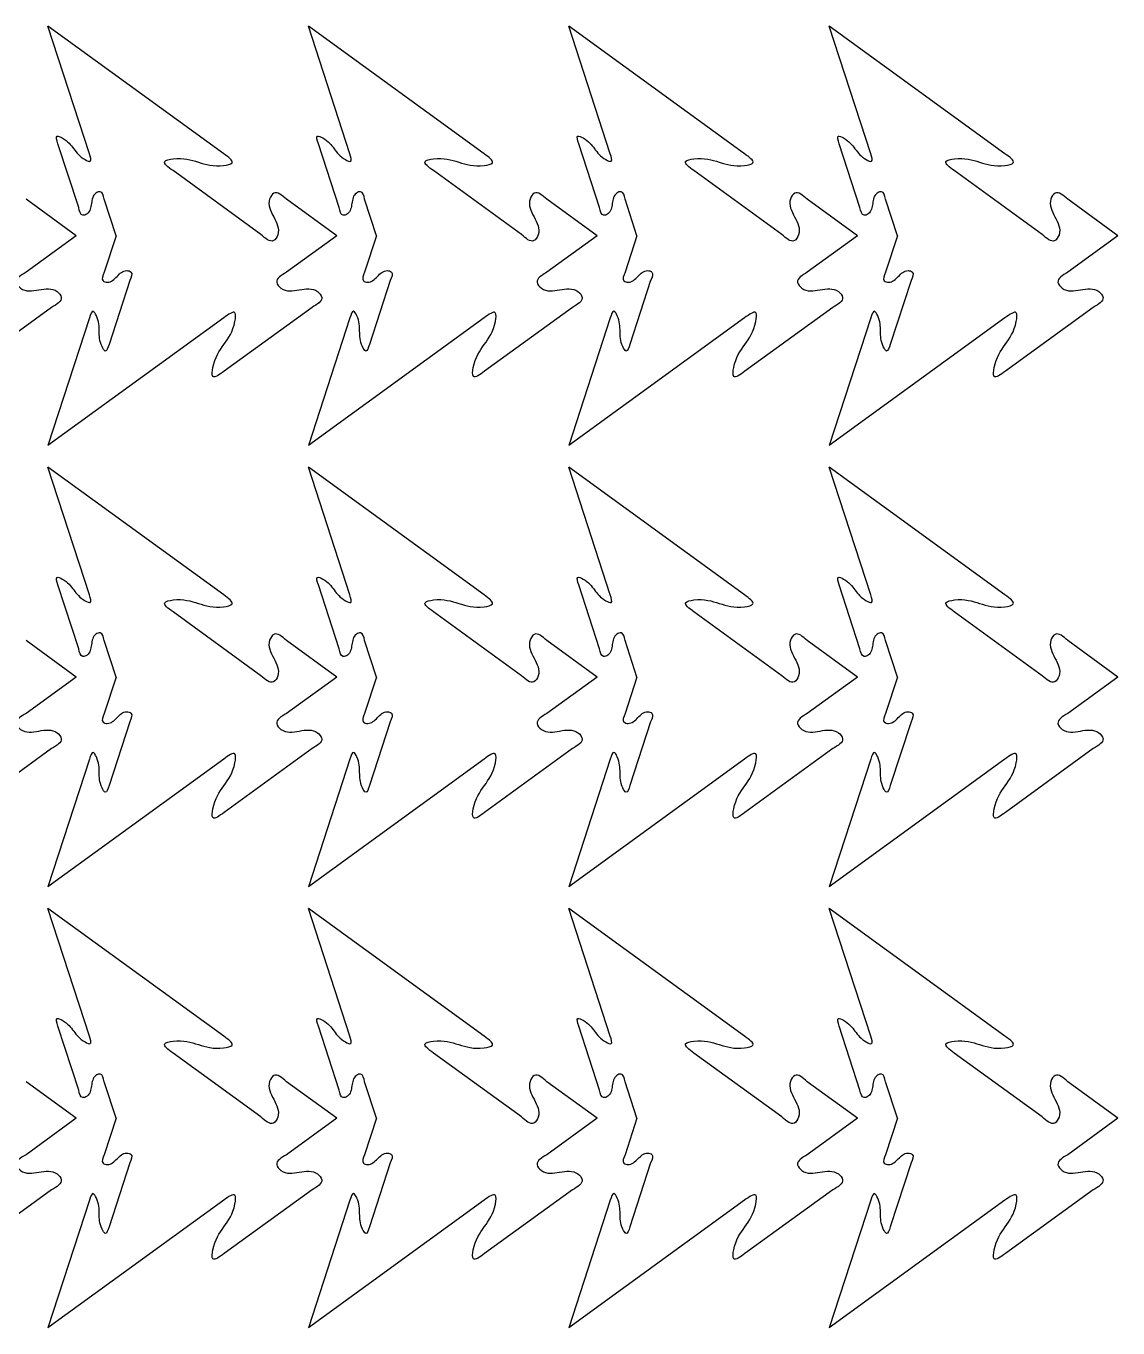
# Model space of a CAD drawing. Extents: x 14 to 374, y -227 to 221.
# Drawn here: x 188.1 to 374.3, y -1.4 to 220.6 of the extents above; entities that cross this region are included whole.
import ezdxf

# ---------------------------------------------------------------- set-up
doc = ezdxf.new("R2010")
doc.units = 0
doc.layers.get('0').update_dxf_attribs({"linetype": 'CONTINUOUS'})

msp = doc.modelspace()

# ---------------------------------------------------------------- linework, layer by layer
at = {"color": 7}
for points in [[(198.892872, 198.822551), (191.818546, 220.595098)], [(221.785878, 198.822551), (191.818546, 220.595098)], [(243.293332, 198.822551), (236.219006, 220.595098)], [(266.186338, 198.822551), (236.219006, 220.595098)], [(287.693792, 198.822551), (280.619466, 220.595098)], [(310.586798, 198.822551), (280.619466, 220.595098)], [(332.094252, 198.822551), (325.019926, 220.595098)], [(354.987258, 198.822551), (325.019926, 220.595098)], [(197.06491, 189.631776), (193.527749, 200.518054)], [(241.46537, 189.631776), (237.928209, 200.518054)], [(285.86583, 189.631776), (282.328669, 200.518054)], [(330.26629, 189.631776), (326.729129, 200.518054)], [(228.133997, 185.053175), (213.150328, 195.93945)], [(272.534457, 185.053175), (257.550788, 195.93945)], [(316.934917, 185.053175), (301.951248, 195.93945)], [(361.335377, 185.053175), (346.351708, 195.93945)], [(196.650143, 184.825916), (188.088044, 191.046643)], [(203.440657, 184.825916), (201.419423, 191.046643)], [(241.050603, 184.825916), (232.488504, 191.046643)], [(247.841117, 184.825916), (245.819883, 191.046643)], [(285.451063, 184.825916), (276.888964, 191.046643)], [(292.241577, 184.825916), (290.220343, 191.046643)], [(329.851523, 184.825916), (321.289424, 191.046643)], [(336.642037, 184.825916), (334.620803, 191.046643)], [(374.251983, 184.825916), (365.689884, 191.046643)], [(196.650143, 184.825916), (188.088044, 178.605189)], [(203.440657, 184.825916), (201.419423, 178.605189)], [(241.050603, 184.825916), (232.488504, 178.605189)], [(247.841117, 184.825916), (245.819883, 178.605189)], [(285.451063, 184.825916), (276.888964, 178.605189)], [(292.241577, 184.825916), (290.220343, 178.605189)], [(329.851523, 184.825916), (321.289424, 178.605189)], [(336.642037, 184.825916), (334.620803, 178.605189)], [(374.251983, 184.825916), (365.689884, 178.605189)], [(205.773927, 177.190324), (202.236766, 166.304048)], [(250.174387, 177.190324), (246.637226, 166.304048)], [(294.574847, 177.190324), (291.037686, 166.304048)], [(338.975307, 177.190324), (335.438146, 166.304048)], [(192.442551, 172.611723), (177.45888, 161.72545)], [(236.843011, 172.611723), (221.85934, 161.72545)], [(281.243471, 172.611723), (266.2598, 161.72545)], [(325.643931, 172.611723), (310.66026, 161.72545)], [(370.044391, 172.611723), (355.06072, 161.72545)], [(198.892872, 170.829281), (191.818546, 149.056736)], [(221.785878, 170.829281), (191.818546, 149.056736)], [(243.293332, 170.829281), (236.219006, 149.056736)], [(266.186338, 170.829281), (236.219006, 149.056736)], [(287.693792, 170.829281), (280.619466, 149.056736)], [(310.586798, 170.829281), (280.619466, 149.056736)], [(332.094252, 170.829281), (325.019926, 149.056736)], [(354.987258, 170.829281), (325.019926, 149.056736)], [(198.892872, 123.594894), (191.818546, 145.367441)], [(221.785878, 123.594894), (191.818546, 145.367441)], [(243.293332, 123.594894), (236.219006, 145.367441)], [(266.186338, 123.594894), (236.219006, 145.367441)], [(287.693792, 123.594894), (280.619466, 145.367441)], [(310.586798, 123.594894), (280.619466, 145.367441)], [(332.094252, 123.594894), (325.019926, 145.367441)], [(354.987258, 123.594894), (325.019926, 145.367441)], [(197.06491, 114.404119), (193.527749, 125.290397)], [(241.46537, 114.404119), (237.928209, 125.290397)], [(285.86583, 114.404119), (282.328669, 125.290397)], [(330.26629, 114.404119), (326.729129, 125.290397)], [(228.133997, 109.825518), (213.150328, 120.711793)], [(272.534457, 109.825518), (257.550788, 120.711793)], [(316.934917, 109.825518), (301.951248, 120.711793)], [(361.335377, 109.825518), (346.351708, 120.711793)], [(196.650143, 109.598259), (188.088044, 115.818986)], [(203.440657, 109.598259), (201.419423, 115.818986)], [(241.050603, 109.598259), (232.488504, 115.818986)], [(247.841117, 109.598259), (245.819883, 115.818986)], [(285.451063, 109.598259), (276.888964, 115.818986)], [(292.241577, 109.598259), (290.220343, 115.818986)], [(329.851523, 109.598259), (321.289424, 115.818986)], [(336.642037, 109.598259), (334.620803, 115.818986)], [(374.251983, 109.598259), (365.689884, 115.818986)], [(196.650143, 109.598259), (188.088044, 103.377532)], [(203.440657, 109.598259), (201.419423, 103.377532)], [(241.050603, 109.598259), (232.488504, 103.377532)], [(247.841117, 109.598259), (245.819883, 103.377532)], [(285.451063, 109.598259), (276.888964, 103.377532)], [(292.241577, 109.598259), (290.220343, 103.377532)], [(329.851523, 109.598259), (321.289424, 103.377532)], [(336.642037, 109.598259), (334.620803, 103.377532)], [(374.251983, 109.598259), (365.689884, 103.377532)], [(205.773927, 101.962667), (202.236766, 91.076391)], [(250.174387, 101.962667), (246.637226, 91.076391)], [(294.574847, 101.962667), (291.037686, 91.076391)], [(338.975307, 101.962667), (335.438146, 91.076391)], [(192.442551, 97.384066), (177.45888, 86.497793)], [(198.892872, 95.601624), (191.818546, 73.829079)], [(221.785878, 95.601624), (191.818546, 73.829079)], [(236.843011, 97.384066), (221.85934, 86.497793)], [(243.293332, 95.601624), (236.219006, 73.829079)], [(266.186338, 95.601624), (236.219006, 73.829079)], [(281.243471, 97.384066), (266.2598, 86.497793)], [(287.693792, 95.601624), (280.619466, 73.829079)], [(310.586798, 95.601624), (280.619466, 73.829079)], [(325.643931, 97.384066), (310.66026, 86.497793)], [(332.094252, 95.601624), (325.019926, 73.829079)], [(354.987258, 95.601624), (325.019926, 73.829079)], [(370.044391, 97.384066), (355.06072, 86.497793)], [(198.892872, 48.367241), (191.818546, 70.139788)], [(221.785878, 48.367241), (191.818546, 70.139788)], [(243.293332, 48.367241), (236.219006, 70.139788)], [(266.186338, 48.367241), (236.219006, 70.139788)], [(287.693792, 48.367241), (280.619466, 70.139788)], [(310.586798, 48.367241), (280.619466, 70.139788)], [(332.094252, 48.367241), (325.019926, 70.139788)], [(354.987258, 48.367241), (325.019926, 70.139788)], [(197.06491, 39.176466), (193.527749, 50.062744)], [(241.46537, 39.176466), (237.928209, 50.062744)], [(285.86583, 39.176466), (282.328669, 50.062744)], [(330.26629, 39.176466), (326.729129, 50.062744)], [(228.133997, 34.597865), (213.150328, 45.48414)], [(272.534457, 34.597865), (257.550788, 45.48414)], [(316.934917, 34.597865), (301.951248, 45.48414)], [(361.335377, 34.597865), (346.351708, 45.48414)], [(196.650143, 34.370606), (188.088044, 40.591333)], [(203.440657, 34.370606), (201.419423, 40.591333)], [(241.050603, 34.370606), (232.488504, 40.591333)], [(247.841117, 34.370606), (245.819883, 40.591333)], [(285.451063, 34.370606), (276.888964, 40.591333)], [(292.241577, 34.370606), (290.220343, 40.591333)], [(329.851523, 34.370606), (321.289424, 40.591333)], [(336.642037, 34.370606), (334.620803, 40.591333)], [(374.251983, 34.370606), (365.689884, 40.591333)], [(196.650143, 34.370606), (188.088044, 28.149879)], [(203.440657, 34.370606), (201.419423, 28.149879)], [(241.050603, 34.370606), (232.488504, 28.149879)], [(247.841117, 34.370606), (245.819883, 28.149879)], [(285.451063, 34.370606), (276.888964, 28.149879)], [(292.241577, 34.370606), (290.220343, 28.149879)], [(329.851523, 34.370606), (321.289424, 28.149879)], [(336.642037, 34.370606), (334.620803, 28.149879)], [(374.251983, 34.370606), (365.689884, 28.149879)], [(205.773927, 26.735014), (202.236766, 15.848738)], [(250.174387, 26.735014), (246.637226, 15.848738)], [(294.574847, 26.735014), (291.037686, 15.848738)], [(338.975307, 26.735014), (335.438146, 15.848738)], [(192.442551, 22.156413), (177.45888, 11.27014)], [(198.892872, 20.373971), (191.818546, -1.398574)], [(221.785878, 20.373971), (191.818546, -1.398574)], [(236.843011, 22.156413), (221.85934, 11.27014)], [(243.293332, 20.373971), (236.219006, -1.398574)], [(266.186338, 20.373971), (236.219006, -1.398574)], [(281.243471, 22.156413), (266.2598, 11.27014)], [(287.693792, 20.373971), (280.619466, -1.398574)], [(310.586798, 20.373971), (280.619466, -1.398574)], [(325.643931, 22.156413), (310.66026, 11.27014)], [(332.094252, 20.373971), (325.019926, -1.398574)], [(354.987258, 20.373971), (325.019926, -1.398574)], [(370.044391, 22.156413), (355.06072, 11.27014)]]:
    msp.add_lwpolyline(points, dxfattribs=at)
at = {"color": 1}
for points, knots in [([(193.527513, 200.517824), (193.335333, 201.107677), (193.004204, 202.124003), (195.055279, 201.216039), (196.210122, 199.670055), (197.365047, 198.124181), (199.416184, 197.216195), (199.084966, 198.23252), (198.892734, 198.822374)], [0, 0, 0, 0, 1.297049, 2.234838, 4.917444, 7.600135, 8.537924, 9.834986, 9.834986, 9.834986, 9.834986]), ([(237.927973, 200.517824), (237.735793, 201.107677), (237.404664, 202.124003), (239.455739, 201.216039), (240.610582, 199.670055), (241.765507, 198.124181), (243.816644, 197.216195), (243.485426, 198.23252), (243.293194, 198.822374)], [0, 0, 0, 0, 1.297049, 2.234838, 4.917444, 7.600135, 8.537924, 9.834986, 9.834986, 9.834986, 9.834986]), ([(282.328433, 200.517824), (282.136253, 201.107677), (281.805124, 202.124003), (283.856199, 201.216039), (285.011042, 199.670055), (286.165967, 198.124181), (288.217104, 197.216195), (287.885886, 198.23252), (287.693654, 198.822374)], [0, 0, 0, 0, 1.297049, 2.234838, 4.917444, 7.600135, 8.537924, 9.834986, 9.834986, 9.834986, 9.834986]), ([(326.728893, 200.517824), (326.536713, 201.107677), (326.205584, 202.124003), (328.256659, 201.216039), (329.411502, 199.670055), (330.566427, 198.124181), (332.617564, 197.216195), (332.286346, 198.23252), (332.094114, 198.822374)], [0, 0, 0, 0, 1.297049, 2.234838, 4.917444, 7.600135, 8.537924, 9.834986, 9.834986, 9.834986, 9.834986]), ([(213.150071, 195.93921), (212.337532, 196.52853), (210.937473, 197.543968), (214.485996, 198.306132), (216.19888, 197.774699), (217.468071, 197.380924)], [0, 0, 0, 0, 2.098619, 3.616061, 7.95672, 7.95672, 7.95672, 7.95672]), ([(257.550531, 195.93921), (256.737992, 196.52853), (255.337933, 197.543968), (258.886456, 198.306132), (260.59934, 197.774699), (261.868531, 197.380924)], [0, 0, 0, 0, 2.098619, 3.616061, 7.95672, 7.95672, 7.95672, 7.95672]), ([(301.950991, 195.93921), (301.138452, 196.52853), (299.738393, 197.543968), (303.286916, 198.306132), (304.9998, 197.774699), (306.268991, 197.380924)], [0, 0, 0, 0, 2.098619, 3.616061, 7.95672, 7.95672, 7.95672, 7.95672]), ([(346.351451, 195.93921), (345.538912, 196.52853), (344.138853, 197.543968), (347.687376, 198.306132), (349.40026, 197.774699), (350.669451, 197.380924)], [0, 0, 0, 0, 2.098619, 3.616061, 7.95672, 7.95672, 7.95672, 7.95672]), ([(201.41924, 191.046535), (201.282207, 191.664893), (201.074306, 192.603034), (199.48692, 191.986958), (199.241975, 190.339103), (198.997114, 188.691204), (197.409808, 188.075176), (197.201819, 189.013242), (197.064728, 189.631543)], [0, 0, 0, 0, 1.475602, 2.238709, 4.170201, 6.101539, 6.864646, 8.340199, 8.340199, 8.340199, 8.340199]), ([(232.488467, 191.046535), (231.720946, 191.725629), (230.556528, 192.755893), (229.064431, 190.439874), (230.311281, 188.04986), (231.55781, 185.659839), (230.065872, 183.343744), (228.901447, 184.373921), (228.133955, 185.052929)], [0, 0, 0, 0, 2.387681, 3.622387, 6.747469, 9.872555, 11.107332, 13.494843, 13.494843, 13.494843, 13.494843]), ([(245.8197, 191.046535), (245.682667, 191.664893), (245.474766, 192.603034), (243.88738, 191.986958), (243.642435, 190.339103), (243.397574, 188.691204), (241.810268, 188.075176), (241.602279, 189.013242), (241.465188, 189.631543)], [0, 0, 0, 0, 1.475602, 2.238709, 4.170201, 6.101539, 6.864646, 8.340199, 8.340199, 8.340199, 8.340199]), ([(276.888927, 191.046535), (276.121406, 191.725629), (274.956988, 192.755893), (273.464891, 190.439874), (274.711741, 188.04986), (275.95827, 185.659839), (274.466332, 183.343744), (273.301907, 184.373921), (272.534415, 185.052929)], [0, 0, 0, 0, 2.387681, 3.622387, 6.747469, 9.872555, 11.107332, 13.494843, 13.494843, 13.494843, 13.494843]), ([(290.22016, 191.046535), (290.083127, 191.664893), (289.875226, 192.603034), (288.28784, 191.986958), (288.042895, 190.339103), (287.798034, 188.691204), (286.210728, 188.075176), (286.002739, 189.013242), (285.865648, 189.631543)], [0, 0, 0, 0, 1.475602, 2.238709, 4.170201, 6.101539, 6.864646, 8.340199, 8.340199, 8.340199, 8.340199]), ([(321.289387, 191.046535), (320.521866, 191.725629), (319.357448, 192.755893), (317.865351, 190.439874), (319.112201, 188.04986), (320.35873, 185.659839), (318.866792, 183.343744), (317.702367, 184.373921), (316.934875, 185.052929)], [0, 0, 0, 0, 2.387681, 3.622387, 6.747469, 9.872555, 11.107332, 13.494843, 13.494843, 13.494843, 13.494843]), ([(334.62062, 191.046535), (334.483587, 191.664893), (334.275686, 192.603034), (332.6883, 191.986958), (332.443355, 190.339103), (332.198494, 188.691204), (330.611188, 188.075176), (330.403199, 189.013242), (330.266108, 189.631543)], [0, 0, 0, 0, 1.475602, 2.238709, 4.170201, 6.101539, 6.864646, 8.340199, 8.340199, 8.340199, 8.340199]), ([(365.689847, 191.046535), (364.922326, 191.725629), (363.757908, 192.755893), (362.265811, 190.439874), (363.512661, 188.04986), (364.75919, 185.659839), (363.267252, 183.343744), (362.102827, 184.373921), (361.335335, 185.052929)], [0, 0, 0, 0, 2.387681, 3.622387, 6.747469, 9.872555, 11.107332, 13.494843, 13.494843, 13.494843, 13.494843]), ([(188.088007, 178.605033), (187.204963, 178.084938), (185.865281, 177.295892), (187.606934, 175.161158), (190.265234, 175.608411), (192.923492, 176.0554), (194.665103, 173.92077), (193.325494, 173.131754), (192.442519, 172.611691)], [0, 0, 0, 0, 2.387667, 3.622372, 6.74751, 9.872542, 11.107247, 13.494748, 13.494748, 13.494748, 13.494748]), ([(201.41924, 178.605033), (201.166707, 178.024208), (200.78358, 177.14302), (202.429818, 176.708288), (203.596533, 177.897602), (204.763206, 179.08674), (206.409524, 178.652237), (206.026327, 177.771091), (205.773753, 177.190306)], [0, 0, 0, 0, 1.475644, 2.238751, 4.170082, 6.101529, 6.864609, 8.340124, 8.340124, 8.340124, 8.340124]), ([(232.488467, 178.605033), (231.605423, 178.084938), (230.265741, 177.295892), (232.007394, 175.161158), (234.665694, 175.608411), (237.323952, 176.0554), (239.065563, 173.92077), (237.725954, 173.131754), (236.84298, 172.611691)], [0, 0, 0, 0, 2.387667, 3.622372, 6.74751, 9.872542, 11.107247, 13.494748, 13.494748, 13.494748, 13.494748]), ([(245.8197, 178.605033), (245.567167, 178.024208), (245.18404, 177.14302), (246.830278, 176.708288), (247.996993, 177.897602), (249.163666, 179.08674), (250.809984, 178.652237), (250.426787, 177.771091), (250.174213, 177.190306)], [0, 0, 0, 0, 1.475644, 2.238751, 4.170082, 6.101529, 6.864609, 8.340124, 8.340124, 8.340124, 8.340124]), ([(276.888927, 178.605033), (276.005883, 178.084938), (274.666201, 177.295892), (276.407854, 175.161158), (279.066154, 175.608411), (281.724412, 176.0554), (283.466023, 173.92077), (282.126414, 173.131754), (281.24344, 172.611691)], [0, 0, 0, 0, 2.387667, 3.622372, 6.74751, 9.872542, 11.107247, 13.494748, 13.494748, 13.494748, 13.494748]), ([(290.22016, 178.605033), (289.967627, 178.024208), (289.5845, 177.14302), (291.230738, 176.708288), (292.397453, 177.897602), (293.564126, 179.08674), (295.210444, 178.652237), (294.827247, 177.771091), (294.574673, 177.190306)], [0, 0, 0, 0, 1.475644, 2.238751, 4.170082, 6.101529, 6.864609, 8.340124, 8.340124, 8.340124, 8.340124]), ([(321.289387, 178.605033), (320.406343, 178.084938), (319.066661, 177.295892), (320.808314, 175.161158), (323.466614, 175.608411), (326.124872, 176.0554), (327.866483, 173.92077), (326.526874, 173.131754), (325.6439, 172.611691)], [0, 0, 0, 0, 2.387667, 3.622372, 6.74751, 9.872542, 11.107247, 13.494748, 13.494748, 13.494748, 13.494748]), ([(334.62062, 178.605033), (334.368087, 178.024208), (333.98496, 177.14302), (335.631198, 176.708288), (336.797913, 177.897602), (337.964586, 179.08674), (339.610904, 178.652237), (339.227707, 177.771091), (338.975133, 177.190306)], [0, 0, 0, 0, 1.475644, 2.238751, 4.170082, 6.101529, 6.864609, 8.340124, 8.340124, 8.340124, 8.340124]), ([(365.689847, 178.605033), (364.806803, 178.084938), (363.467121, 177.295892), (365.208774, 175.161158), (367.867074, 175.608411), (370.525332, 176.0554), (372.266943, 173.92077), (370.927334, 173.131754), (370.04436, 172.611691)], [0, 0, 0, 0, 2.387667, 3.622372, 6.74751, 9.872542, 11.107247, 13.494748, 13.494748, 13.494748, 13.494748]), ([(202.236538, 166.304025), (202.045381, 165.71383), (201.716022, 164.696938), (200.590339, 166.63704), (200.564599, 168.566516), (200.539031, 170.496005), (199.413406, 172.436275), (199.083945, 171.419378), (198.892734, 170.829193)], [0, 0, 0, 0, 1.297027, 2.234751, 4.917335, 7.600042, 8.537838, 9.834896, 9.834896, 9.834896, 9.834896]), ([(221.859096, 161.72541), (221.047553, 161.134698), (219.649237, 160.11688), (220.021128, 163.727196), (221.822588, 166.277259), (223.623977, 168.827449), (223.99566, 172.437727), (222.59735, 171.419909), (221.785807, 170.829193)], [0, 0, 0, 0, 2.098581, 3.615928, 7.956566, 12.297142, 13.814488, 15.913097, 15.913097, 15.913097, 15.913097]), ([(246.636998, 166.304025), (246.445841, 165.71383), (246.116482, 164.696938), (244.990799, 166.63704), (244.965059, 168.566516), (244.939491, 170.496005), (243.813866, 172.436275), (243.484405, 171.419378), (243.293194, 170.829193)], [0, 0, 0, 0, 1.297027, 2.234751, 4.917335, 7.600042, 8.537838, 9.834896, 9.834896, 9.834896, 9.834896]), ([(266.259556, 161.72541), (265.448013, 161.134698), (264.049697, 160.11688), (264.421588, 163.727196), (266.223048, 166.277259), (268.024437, 168.827449), (268.39612, 172.437727), (266.99781, 171.419909), (266.186267, 170.829193)], [0, 0, 0, 0, 2.098581, 3.615928, 7.956566, 12.297142, 13.814488, 15.913097, 15.913097, 15.913097, 15.913097]), ([(291.037458, 166.304025), (290.846301, 165.71383), (290.516942, 164.696938), (289.391259, 166.63704), (289.365519, 168.566516), (289.339951, 170.496005), (288.214326, 172.436275), (287.884865, 171.419378), (287.693654, 170.829193)], [0, 0, 0, 0, 1.297027, 2.234751, 4.917335, 7.600042, 8.537838, 9.834896, 9.834896, 9.834896, 9.834896]), ([(310.660016, 161.72541), (309.848473, 161.134698), (308.450157, 160.11688), (308.822048, 163.727196), (310.623508, 166.277259), (312.424897, 168.827449), (312.79658, 172.437727), (311.39827, 171.419909), (310.586727, 170.829193)], [0, 0, 0, 0, 2.098581, 3.615928, 7.956566, 12.297142, 13.814488, 15.913097, 15.913097, 15.913097, 15.913097]), ([(335.437918, 166.304025), (335.246761, 165.71383), (334.917402, 164.696938), (333.791719, 166.63704), (333.765979, 168.566516), (333.740411, 170.496005), (332.614786, 172.436275), (332.285325, 171.419378), (332.094114, 170.829193)], [0, 0, 0, 0, 1.297027, 2.234751, 4.917335, 7.600042, 8.537838, 9.834896, 9.834896, 9.834896, 9.834896]), ([(355.060476, 161.72541), (354.248933, 161.134698), (352.850617, 160.11688), (353.222508, 163.727196), (355.023968, 166.277259), (356.825357, 168.827449), (357.19704, 172.437727), (355.79873, 171.419909), (354.987187, 170.829193)], [0, 0, 0, 0, 2.098581, 3.615928, 7.956566, 12.297142, 13.814488, 15.913097, 15.913097, 15.913097, 15.913097]), ([(193.527513, 125.290167), (193.335333, 125.88002), (193.004204, 126.896346), (195.055279, 125.988382), (196.210122, 124.442398), (197.365047, 122.896524), (199.416184, 121.988538), (199.084966, 123.004863), (198.892734, 123.594717)], [0, 0, 0, 0, 1.297049, 2.234838, 4.917444, 7.600135, 8.537924, 9.834986, 9.834986, 9.834986, 9.834986]), ([(237.927973, 125.290167), (237.735793, 125.88002), (237.404664, 126.896346), (239.455739, 125.988382), (240.610582, 124.442398), (241.765507, 122.896524), (243.816644, 121.988538), (243.485426, 123.004863), (243.293194, 123.594717)], [0, 0, 0, 0, 1.297049, 2.234838, 4.917444, 7.600135, 8.537924, 9.834986, 9.834986, 9.834986, 9.834986]), ([(282.328433, 125.290167), (282.136253, 125.88002), (281.805124, 126.896346), (283.856199, 125.988382), (285.011042, 124.442398), (286.165967, 122.896524), (288.217104, 121.988538), (287.885886, 123.004863), (287.693654, 123.594717)], [0, 0, 0, 0, 1.297049, 2.234838, 4.917444, 7.600135, 8.537924, 9.834986, 9.834986, 9.834986, 9.834986]), ([(326.728893, 125.290167), (326.536713, 125.88002), (326.205584, 126.896346), (328.256659, 125.988382), (329.411502, 124.442398), (330.566427, 122.896524), (332.617564, 121.988538), (332.286346, 123.004863), (332.094114, 123.594717)], [0, 0, 0, 0, 1.297049, 2.234838, 4.917444, 7.600135, 8.537924, 9.834986, 9.834986, 9.834986, 9.834986]), ([(213.150071, 120.711553), (212.337532, 121.300873), (210.937473, 122.316311), (214.485996, 123.078475), (216.19888, 122.547042), (217.468071, 122.153267)], [0, 0, 0, 0, 2.098619, 3.616061, 7.95672, 7.95672, 7.95672, 7.95672]), ([(257.550531, 120.711553), (256.737992, 121.300873), (255.337933, 122.316311), (258.886456, 123.078475), (260.59934, 122.547042), (261.868531, 122.153267)], [0, 0, 0, 0, 2.098619, 3.616061, 7.95672, 7.95672, 7.95672, 7.95672]), ([(301.950991, 120.711553), (301.138452, 121.300873), (299.738393, 122.316311), (303.286916, 123.078475), (304.9998, 122.547042), (306.268991, 122.153267)], [0, 0, 0, 0, 2.098619, 3.616061, 7.95672, 7.95672, 7.95672, 7.95672]), ([(346.351451, 120.711553), (345.538912, 121.300873), (344.138853, 122.316311), (347.687376, 123.078475), (349.40026, 122.547042), (350.669451, 122.153267)], [0, 0, 0, 0, 2.098619, 3.616061, 7.95672, 7.95672, 7.95672, 7.95672]), ([(201.41924, 115.818878), (201.282207, 116.437236), (201.074306, 117.375377), (199.48692, 116.759301), (199.241975, 115.111446), (198.997114, 113.463547), (197.409808, 112.847519), (197.201819, 113.785585), (197.064728, 114.403886)], [0, 0, 0, 0, 1.475602, 2.238709, 4.170201, 6.101539, 6.864646, 8.340199, 8.340199, 8.340199, 8.340199]), ([(232.488467, 115.818878), (231.720946, 116.497972), (230.556528, 117.528236), (229.064431, 115.212217), (230.311281, 112.822203), (231.55781, 110.432182), (230.065872, 108.116087), (228.901447, 109.146264), (228.133955, 109.825271)], [0, 0, 0, 0, 2.387681, 3.622387, 6.747469, 9.872555, 11.107332, 13.494843, 13.494843, 13.494843, 13.494843]), ([(245.8197, 115.818878), (245.682667, 116.437236), (245.474766, 117.375377), (243.88738, 116.759301), (243.642435, 115.111446), (243.397574, 113.463547), (241.810268, 112.847519), (241.602279, 113.785585), (241.465188, 114.403886)], [0, 0, 0, 0, 1.475602, 2.238709, 4.170201, 6.101539, 6.864646, 8.340199, 8.340199, 8.340199, 8.340199]), ([(276.888927, 115.818878), (276.121406, 116.497972), (274.956988, 117.528236), (273.464891, 115.212217), (274.711741, 112.822203), (275.95827, 110.432182), (274.466332, 108.116087), (273.301907, 109.146264), (272.534415, 109.825271)], [0, 0, 0, 0, 2.387681, 3.622387, 6.747469, 9.872555, 11.107332, 13.494843, 13.494843, 13.494843, 13.494843]), ([(290.22016, 115.818878), (290.083127, 116.437236), (289.875226, 117.375377), (288.28784, 116.759301), (288.042895, 115.111446), (287.798034, 113.463547), (286.210728, 112.847519), (286.002739, 113.785585), (285.865648, 114.403886)], [0, 0, 0, 0, 1.475602, 2.238709, 4.170201, 6.101539, 6.864646, 8.340199, 8.340199, 8.340199, 8.340199]), ([(321.289387, 115.818878), (320.521866, 116.497972), (319.357448, 117.528236), (317.865351, 115.212217), (319.112201, 112.822203), (320.35873, 110.432182), (318.866792, 108.116087), (317.702367, 109.146264), (316.934875, 109.825271)], [0, 0, 0, 0, 2.387681, 3.622387, 6.747469, 9.872555, 11.107332, 13.494843, 13.494843, 13.494843, 13.494843]), ([(334.62062, 115.818878), (334.483587, 116.437236), (334.275686, 117.375377), (332.6883, 116.759301), (332.443355, 115.111446), (332.198494, 113.463547), (330.611188, 112.847519), (330.403199, 113.785585), (330.266108, 114.403886)], [0, 0, 0, 0, 1.475602, 2.238709, 4.170201, 6.101539, 6.864646, 8.340199, 8.340199, 8.340199, 8.340199]), ([(365.689847, 115.818878), (364.922326, 116.497972), (363.757908, 117.528236), (362.265811, 115.212217), (363.512661, 112.822203), (364.75919, 110.432182), (363.267252, 108.116087), (362.102827, 109.146264), (361.335335, 109.825271)], [0, 0, 0, 0, 2.387681, 3.622387, 6.747469, 9.872555, 11.107332, 13.494843, 13.494843, 13.494843, 13.494843]), ([(188.088007, 103.377376), (187.204963, 102.857281), (185.865281, 102.068235), (187.606934, 99.933501), (190.265234, 100.380754), (192.923492, 100.827743), (194.665103, 98.693113), (193.325494, 97.904097), (192.442519, 97.384034)], [0, 0, 0, 0, 2.387667, 3.622372, 6.74751, 9.872542, 11.107247, 13.494748, 13.494748, 13.494748, 13.494748]), ([(201.41924, 103.377376), (201.166707, 102.796551), (200.78358, 101.915363), (202.429818, 101.480631), (203.596533, 102.669945), (204.763206, 103.859083), (206.409524, 103.42458), (206.026327, 102.543434), (205.773753, 101.962649)], [0, 0, 0, 0, 1.475644, 2.238751, 4.170082, 6.101529, 6.864609, 8.340124, 8.340124, 8.340124, 8.340124]), ([(232.488467, 103.377376), (231.605423, 102.857281), (230.265741, 102.068235), (232.007394, 99.933501), (234.665694, 100.380754), (237.323952, 100.827743), (239.065563, 98.693113), (237.725954, 97.904097), (236.84298, 97.384034)], [0, 0, 0, 0, 2.387667, 3.622372, 6.74751, 9.872542, 11.107247, 13.494748, 13.494748, 13.494748, 13.494748]), ([(245.8197, 103.377376), (245.567167, 102.796551), (245.18404, 101.915363), (246.830278, 101.480631), (247.996993, 102.669945), (249.163666, 103.859083), (250.809984, 103.42458), (250.426787, 102.543434), (250.174213, 101.962649)], [0, 0, 0, 0, 1.475644, 2.238751, 4.170082, 6.101529, 6.864609, 8.340124, 8.340124, 8.340124, 8.340124]), ([(276.888927, 103.377376), (276.005883, 102.857281), (274.666201, 102.068235), (276.407854, 99.933501), (279.066154, 100.380754), (281.724412, 100.827743), (283.466023, 98.693113), (282.126414, 97.904097), (281.24344, 97.384034)], [0, 0, 0, 0, 2.387667, 3.622372, 6.74751, 9.872542, 11.107247, 13.494748, 13.494748, 13.494748, 13.494748]), ([(290.22016, 103.377376), (289.967627, 102.796551), (289.5845, 101.915363), (291.230738, 101.480631), (292.397453, 102.669945), (293.564126, 103.859083), (295.210444, 103.42458), (294.827247, 102.543434), (294.574673, 101.962649)], [0, 0, 0, 0, 1.475644, 2.238751, 4.170082, 6.101529, 6.864609, 8.340124, 8.340124, 8.340124, 8.340124]), ([(321.289387, 103.377376), (320.406343, 102.857281), (319.066661, 102.068235), (320.808314, 99.933501), (323.466614, 100.380754), (326.124872, 100.827743), (327.866483, 98.693113), (326.526874, 97.904097), (325.6439, 97.384034)], [0, 0, 0, 0, 2.387667, 3.622372, 6.74751, 9.872542, 11.107247, 13.494748, 13.494748, 13.494748, 13.494748]), ([(334.62062, 103.377376), (334.368087, 102.796551), (333.98496, 101.915363), (335.631198, 101.480631), (336.797913, 102.669945), (337.964586, 103.859083), (339.610904, 103.42458), (339.227707, 102.543434), (338.975133, 101.962649)], [0, 0, 0, 0, 1.475644, 2.238751, 4.170082, 6.101529, 6.864609, 8.340124, 8.340124, 8.340124, 8.340124]), ([(365.689847, 103.377376), (364.806803, 102.857281), (363.467121, 102.068235), (365.208774, 99.933501), (367.867074, 100.380754), (370.525332, 100.827743), (372.266943, 98.693113), (370.927334, 97.904097), (370.04436, 97.384034)], [0, 0, 0, 0, 2.387667, 3.622372, 6.74751, 9.872542, 11.107247, 13.494748, 13.494748, 13.494748, 13.494748]), ([(202.236538, 91.076368), (202.045381, 90.486173), (201.716022, 89.469281), (200.590339, 91.409383), (200.564599, 93.338859), (200.539031, 95.268348), (199.413406, 97.208618), (199.083945, 96.191721), (198.892734, 95.601536)], [0, 0, 0, 0, 1.297027, 2.234751, 4.917335, 7.600042, 8.537838, 9.834896, 9.834896, 9.834896, 9.834896]), ([(221.859096, 86.497753), (221.047553, 85.907041), (219.649237, 84.889223), (220.021128, 88.499539), (221.822588, 91.049602), (223.623977, 93.599792), (223.99566, 97.21007), (222.59735, 96.192252), (221.785807, 95.601536)], [0, 0, 0, 0, 2.098581, 3.615928, 7.956566, 12.297142, 13.814488, 15.913097, 15.913097, 15.913097, 15.913097]), ([(246.636998, 91.076368), (246.445841, 90.486173), (246.116482, 89.469281), (244.990799, 91.409383), (244.965059, 93.338859), (244.939491, 95.268348), (243.813866, 97.208618), (243.484405, 96.191721), (243.293194, 95.601536)], [0, 0, 0, 0, 1.297027, 2.234751, 4.917335, 7.600042, 8.537838, 9.834896, 9.834896, 9.834896, 9.834896]), ([(266.259556, 86.497753), (265.448013, 85.907041), (264.049697, 84.889223), (264.421588, 88.499539), (266.223048, 91.049602), (268.024437, 93.599792), (268.39612, 97.21007), (266.99781, 96.192252), (266.186267, 95.601536)], [0, 0, 0, 0, 2.098581, 3.615928, 7.956566, 12.297142, 13.814488, 15.913097, 15.913097, 15.913097, 15.913097]), ([(291.037458, 91.076368), (290.846301, 90.486173), (290.516942, 89.469281), (289.391259, 91.409383), (289.365519, 93.338859), (289.339951, 95.268348), (288.214326, 97.208618), (287.884865, 96.191721), (287.693654, 95.601536)], [0, 0, 0, 0, 1.297027, 2.234751, 4.917335, 7.600042, 8.537838, 9.834896, 9.834896, 9.834896, 9.834896]), ([(310.660016, 86.497753), (309.848473, 85.907041), (308.450157, 84.889223), (308.822048, 88.499539), (310.623508, 91.049602), (312.424897, 93.599792), (312.79658, 97.21007), (311.39827, 96.192252), (310.586727, 95.601536)], [0, 0, 0, 0, 2.098581, 3.615928, 7.956566, 12.297142, 13.814488, 15.913097, 15.913097, 15.913097, 15.913097]), ([(335.437918, 91.076368), (335.246761, 90.486173), (334.917402, 89.469281), (333.791719, 91.409383), (333.765979, 93.338859), (333.740411, 95.268348), (332.614786, 97.208618), (332.285325, 96.191721), (332.094114, 95.601536)], [0, 0, 0, 0, 1.297027, 2.234751, 4.917335, 7.600042, 8.537838, 9.834896, 9.834896, 9.834896, 9.834896]), ([(355.060476, 86.497753), (354.248933, 85.907041), (352.850617, 84.889223), (353.222508, 88.499539), (355.023968, 91.049602), (356.825357, 93.599792), (357.19704, 97.21007), (355.79873, 96.192252), (354.987187, 95.601536)], [0, 0, 0, 0, 2.098581, 3.615928, 7.956566, 12.297142, 13.814488, 15.913097, 15.913097, 15.913097, 15.913097]), ([(193.527513, 50.062514), (193.335333, 50.652367), (193.004204, 51.668693), (195.055279, 50.760729), (196.210122, 49.214745), (197.365047, 47.668871), (199.416184, 46.760885), (199.084966, 47.77721), (198.892734, 48.367064)], [0, 0, 0, 0, 1.297049, 2.234838, 4.917444, 7.600135, 8.537924, 9.834986, 9.834986, 9.834986, 9.834986]), ([(237.927973, 50.062514), (237.735793, 50.652367), (237.404664, 51.668693), (239.455739, 50.760729), (240.610582, 49.214745), (241.765507, 47.668871), (243.816644, 46.760885), (243.485426, 47.77721), (243.293194, 48.367064)], [0, 0, 0, 0, 1.297049, 2.234838, 4.917444, 7.600135, 8.537924, 9.834986, 9.834986, 9.834986, 9.834986]), ([(282.328433, 50.062514), (282.136253, 50.652367), (281.805124, 51.668693), (283.856199, 50.760729), (285.011042, 49.214745), (286.165967, 47.668871), (288.217104, 46.760885), (287.885886, 47.77721), (287.693654, 48.367064)], [0, 0, 0, 0, 1.297049, 2.234838, 4.917444, 7.600135, 8.537924, 9.834986, 9.834986, 9.834986, 9.834986]), ([(326.728893, 50.062514), (326.536713, 50.652367), (326.205584, 51.668693), (328.256659, 50.760729), (329.411502, 49.214745), (330.566427, 47.668871), (332.617564, 46.760885), (332.286346, 47.77721), (332.094114, 48.367064)], [0, 0, 0, 0, 1.297049, 2.234838, 4.917444, 7.600135, 8.537924, 9.834986, 9.834986, 9.834986, 9.834986]), ([(213.150071, 45.4839), (212.337532, 46.07322), (210.937473, 47.088658), (214.485996, 47.850822), (216.19888, 47.319389), (217.468071, 46.925614)], [0, 0, 0, 0, 2.098619, 3.616061, 7.95672, 7.95672, 7.95672, 7.95672]), ([(257.550531, 45.4839), (256.737992, 46.07322), (255.337933, 47.088658), (258.886456, 47.850822), (260.59934, 47.319389), (261.868531, 46.925614)], [0, 0, 0, 0, 2.098619, 3.616061, 7.95672, 7.95672, 7.95672, 7.95672]), ([(301.950991, 45.4839), (301.138452, 46.07322), (299.738393, 47.088658), (303.286916, 47.850822), (304.9998, 47.319389), (306.268991, 46.925614)], [0, 0, 0, 0, 2.098619, 3.616061, 7.95672, 7.95672, 7.95672, 7.95672]), ([(346.351451, 45.4839), (345.538912, 46.07322), (344.138853, 47.088658), (347.687376, 47.850822), (349.40026, 47.319389), (350.669451, 46.925614)], [0, 0, 0, 0, 2.098619, 3.616061, 7.95672, 7.95672, 7.95672, 7.95672]), ([(201.41924, 40.591225), (201.282207, 41.209583), (201.074306, 42.147724), (199.48692, 41.531648), (199.241975, 39.883793), (198.997114, 38.235894), (197.409808, 37.619866), (197.201819, 38.557932), (197.064728, 39.176233)], [0, 0, 0, 0, 1.475602, 2.238709, 4.170201, 6.101539, 6.864646, 8.340199, 8.340199, 8.340199, 8.340199]), ([(232.488467, 40.591225), (231.720946, 41.270319), (230.556528, 42.300583), (229.064431, 39.984564), (230.311281, 37.59455), (231.55781, 35.204529), (230.065872, 32.888434), (228.901447, 33.918611), (228.133955, 34.597618)], [0, 0, 0, 0, 2.387681, 3.622387, 6.747469, 9.872555, 11.107332, 13.494843, 13.494843, 13.494843, 13.494843]), ([(245.8197, 40.591225), (245.682667, 41.209583), (245.474766, 42.147724), (243.88738, 41.531648), (243.642435, 39.883793), (243.397574, 38.235894), (241.810268, 37.619866), (241.602279, 38.557932), (241.465188, 39.176233)], [0, 0, 0, 0, 1.475602, 2.238709, 4.170201, 6.101539, 6.864646, 8.340199, 8.340199, 8.340199, 8.340199]), ([(276.888927, 40.591225), (276.121406, 41.270319), (274.956988, 42.300583), (273.464891, 39.984564), (274.711741, 37.59455), (275.95827, 35.204529), (274.466332, 32.888434), (273.301907, 33.918611), (272.534415, 34.597618)], [0, 0, 0, 0, 2.387681, 3.622387, 6.747469, 9.872555, 11.107332, 13.494843, 13.494843, 13.494843, 13.494843]), ([(290.22016, 40.591225), (290.083127, 41.209583), (289.875226, 42.147724), (288.28784, 41.531648), (288.042895, 39.883793), (287.798034, 38.235894), (286.210728, 37.619866), (286.002739, 38.557932), (285.865648, 39.176233)], [0, 0, 0, 0, 1.475602, 2.238709, 4.170201, 6.101539, 6.864646, 8.340199, 8.340199, 8.340199, 8.340199]), ([(321.289387, 40.591225), (320.521866, 41.270319), (319.357448, 42.300583), (317.865351, 39.984564), (319.112201, 37.59455), (320.35873, 35.204529), (318.866792, 32.888434), (317.702367, 33.918611), (316.934875, 34.597618)], [0, 0, 0, 0, 2.387681, 3.622387, 6.747469, 9.872555, 11.107332, 13.494843, 13.494843, 13.494843, 13.494843]), ([(334.62062, 40.591225), (334.483587, 41.209583), (334.275686, 42.147724), (332.6883, 41.531648), (332.443355, 39.883793), (332.198494, 38.235894), (330.611188, 37.619866), (330.403199, 38.557932), (330.266108, 39.176233)], [0, 0, 0, 0, 1.475602, 2.238709, 4.170201, 6.101539, 6.864646, 8.340199, 8.340199, 8.340199, 8.340199]), ([(365.689847, 40.591225), (364.922326, 41.270319), (363.757908, 42.300583), (362.265811, 39.984564), (363.512661, 37.59455), (364.75919, 35.204529), (363.267252, 32.888434), (362.102827, 33.918611), (361.335335, 34.597618)], [0, 0, 0, 0, 2.387681, 3.622387, 6.747469, 9.872555, 11.107332, 13.494843, 13.494843, 13.494843, 13.494843]), ([(188.088007, 28.149723), (187.204963, 27.629628), (185.865281, 26.840582), (187.606934, 24.705848), (190.265234, 25.153101), (192.923492, 25.60009), (194.665103, 23.46546), (193.325494, 22.676444), (192.442519, 22.156381)], [0, 0, 0, 0, 2.387667, 3.622372, 6.74751, 9.872542, 11.107247, 13.494748, 13.494748, 13.494748, 13.494748]), ([(201.41924, 28.149723), (201.166707, 27.568898), (200.78358, 26.68771), (202.429818, 26.252978), (203.596533, 27.442292), (204.763206, 28.63143), (206.409524, 28.196927), (206.026327, 27.315781), (205.773753, 26.734996)], [0, 0, 0, 0, 1.475644, 2.238751, 4.170082, 6.101529, 6.864609, 8.340124, 8.340124, 8.340124, 8.340124]), ([(232.488467, 28.149723), (231.605423, 27.629628), (230.265741, 26.840582), (232.007394, 24.705848), (234.665694, 25.153101), (237.323952, 25.60009), (239.065563, 23.46546), (237.725954, 22.676444), (236.84298, 22.156381)], [0, 0, 0, 0, 2.387667, 3.622372, 6.74751, 9.872542, 11.107247, 13.494748, 13.494748, 13.494748, 13.494748]), ([(245.8197, 28.149723), (245.567167, 27.568898), (245.18404, 26.68771), (246.830278, 26.252978), (247.996993, 27.442292), (249.163666, 28.63143), (250.809984, 28.196927), (250.426787, 27.315781), (250.174213, 26.734996)], [0, 0, 0, 0, 1.475644, 2.238751, 4.170082, 6.101529, 6.864609, 8.340124, 8.340124, 8.340124, 8.340124]), ([(276.888927, 28.149723), (276.005883, 27.629628), (274.666201, 26.840582), (276.407854, 24.705848), (279.066154, 25.153101), (281.724412, 25.60009), (283.466023, 23.46546), (282.126414, 22.676444), (281.24344, 22.156381)], [0, 0, 0, 0, 2.387667, 3.622372, 6.74751, 9.872542, 11.107247, 13.494748, 13.494748, 13.494748, 13.494748]), ([(290.22016, 28.149723), (289.967627, 27.568898), (289.5845, 26.68771), (291.230738, 26.252978), (292.397453, 27.442292), (293.564126, 28.63143), (295.210444, 28.196927), (294.827247, 27.315781), (294.574673, 26.734996)], [0, 0, 0, 0, 1.475644, 2.238751, 4.170082, 6.101529, 6.864609, 8.340124, 8.340124, 8.340124, 8.340124]), ([(321.289387, 28.149723), (320.406343, 27.629628), (319.066661, 26.840582), (320.808314, 24.705848), (323.466614, 25.153101), (326.124872, 25.60009), (327.866483, 23.46546), (326.526874, 22.676444), (325.6439, 22.156381)], [0, 0, 0, 0, 2.387667, 3.622372, 6.74751, 9.872542, 11.107247, 13.494748, 13.494748, 13.494748, 13.494748]), ([(334.62062, 28.149723), (334.368087, 27.568898), (333.98496, 26.68771), (335.631198, 26.252978), (336.797913, 27.442292), (337.964586, 28.63143), (339.610904, 28.196927), (339.227707, 27.315781), (338.975133, 26.734996)], [0, 0, 0, 0, 1.475644, 2.238751, 4.170082, 6.101529, 6.864609, 8.340124, 8.340124, 8.340124, 8.340124]), ([(365.689847, 28.149723), (364.806803, 27.629628), (363.467121, 26.840582), (365.208774, 24.705848), (367.867074, 25.153101), (370.525332, 25.60009), (372.266943, 23.46546), (370.927334, 22.676444), (370.04436, 22.156381)], [0, 0, 0, 0, 2.387667, 3.622372, 6.74751, 9.872542, 11.107247, 13.494748, 13.494748, 13.494748, 13.494748]), ([(202.236538, 15.848715), (202.045381, 15.25852), (201.716022, 14.241628), (200.590339, 16.18173), (200.564599, 18.111206), (200.539031, 20.040695), (199.413406, 21.980965), (199.083945, 20.964068), (198.892734, 20.373883)], [0, 0, 0, 0, 1.297027, 2.234751, 4.917335, 7.600042, 8.537838, 9.834896, 9.834896, 9.834896, 9.834896]), ([(221.859096, 11.2701), (221.047553, 10.679388), (219.649237, 9.66157), (220.021128, 13.271886), (221.822588, 15.821949), (223.623977, 18.372139), (223.99566, 21.982417), (222.59735, 20.964599), (221.785807, 20.373883)], [0, 0, 0, 0, 2.098581, 3.615928, 7.956566, 12.297142, 13.814488, 15.913097, 15.913097, 15.913097, 15.913097]), ([(246.636998, 15.848715), (246.445841, 15.25852), (246.116482, 14.241628), (244.990799, 16.18173), (244.965059, 18.111206), (244.939491, 20.040695), (243.813866, 21.980965), (243.484405, 20.964068), (243.293194, 20.373883)], [0, 0, 0, 0, 1.297027, 2.234751, 4.917335, 7.600042, 8.537838, 9.834896, 9.834896, 9.834896, 9.834896]), ([(266.259556, 11.2701), (265.448013, 10.679388), (264.049697, 9.66157), (264.421588, 13.271886), (266.223048, 15.821949), (268.024437, 18.372139), (268.39612, 21.982417), (266.99781, 20.964599), (266.186267, 20.373883)], [0, 0, 0, 0, 2.098581, 3.615928, 7.956566, 12.297142, 13.814488, 15.913097, 15.913097, 15.913097, 15.913097]), ([(291.037458, 15.848715), (290.846301, 15.25852), (290.516942, 14.241628), (289.391259, 16.18173), (289.365519, 18.111206), (289.339951, 20.040695), (288.214326, 21.980965), (287.884865, 20.964068), (287.693654, 20.373883)], [0, 0, 0, 0, 1.297027, 2.234751, 4.917335, 7.600042, 8.537838, 9.834896, 9.834896, 9.834896, 9.834896]), ([(310.660016, 11.2701), (309.848473, 10.679388), (308.450157, 9.66157), (308.822048, 13.271886), (310.623508, 15.821949), (312.424897, 18.372139), (312.79658, 21.982417), (311.39827, 20.964599), (310.586727, 20.373883)], [0, 0, 0, 0, 2.098581, 3.615928, 7.956566, 12.297142, 13.814488, 15.913097, 15.913097, 15.913097, 15.913097]), ([(335.437918, 15.848715), (335.246761, 15.25852), (334.917402, 14.241628), (333.791719, 16.18173), (333.765979, 18.111206), (333.740411, 20.040695), (332.614786, 21.980965), (332.285325, 20.964068), (332.094114, 20.373883)], [0, 0, 0, 0, 1.297027, 2.234751, 4.917335, 7.600042, 8.537838, 9.834896, 9.834896, 9.834896, 9.834896]), ([(355.060476, 11.2701), (354.248933, 10.679388), (352.850617, 9.66157), (353.222508, 13.271886), (355.023968, 15.821949), (356.825357, 18.372139), (357.19704, 21.982417), (355.79873, 20.964599), (354.987187, 20.373883)], [0, 0, 0, 0, 2.098581, 3.615928, 7.956566, 12.297142, 13.814488, 15.913097, 15.913097, 15.913097, 15.913097])]:
    msp.add_open_spline(points, degree=3, knots=knots, dxfattribs=at)
at = {"color": 5}
for points in [[(217.468071, 197.380924), (218.737212, 196.987103), (220.45001, 196.455614), (223.998431, 197.217655), (222.598371, 198.233057), (221.785807, 198.822374)], [(261.868531, 197.380924), (263.137672, 196.987103), (264.85047, 196.455614), (268.398891, 197.217655), (266.998831, 198.233057), (266.186267, 198.822374)], [(306.268991, 197.380924), (307.538132, 196.987103), (309.25093, 196.455614), (312.799351, 197.217655), (311.399291, 198.233057), (310.586727, 198.822374)], [(350.669451, 197.380924), (351.938592, 196.987103), (353.65139, 196.455614), (357.199811, 197.217655), (355.799751, 198.233057), (354.987187, 198.822374)], [(217.468071, 122.153267), (218.737212, 121.759446), (220.45001, 121.227957), (223.998431, 121.989998), (222.598371, 123.0054), (221.785807, 123.594717)], [(261.868531, 122.153267), (263.137672, 121.759446), (264.85047, 121.227957), (268.398891, 121.989998), (266.998831, 123.0054), (266.186267, 123.594717)], [(306.268991, 122.153267), (307.538132, 121.759446), (309.25093, 121.227957), (312.799351, 121.989998), (311.399291, 123.0054), (310.586727, 123.594717)], [(350.669451, 122.153267), (351.938592, 121.759446), (353.65139, 121.227957), (357.199811, 121.989998), (355.799751, 123.0054), (354.987187, 123.594717)], [(217.468071, 46.925614), (218.737212, 46.531793), (220.45001, 46.000304), (223.998431, 46.762345), (222.598371, 47.777747), (221.785807, 48.367064)], [(261.868531, 46.925614), (263.137672, 46.531793), (264.85047, 46.000304), (268.398891, 46.762345), (266.998831, 47.777747), (266.186267, 48.367064)], [(306.268991, 46.925614), (307.538132, 46.531793), (309.25093, 46.000304), (312.799351, 46.762345), (311.399291, 47.777747), (310.586727, 48.367064)], [(350.669451, 46.925614), (351.938592, 46.531793), (353.65139, 46.000304), (357.199811, 46.762345), (355.799751, 47.777747), (354.987187, 48.367064)]]:
    msp.add_open_spline(points, degree=3, knots=[0, 0, 0, 0, 4.340533, 5.857863, 7.956481, 7.956481, 7.956481, 7.956481], dxfattribs=at)

doc.saveas('drawing.dxf')
